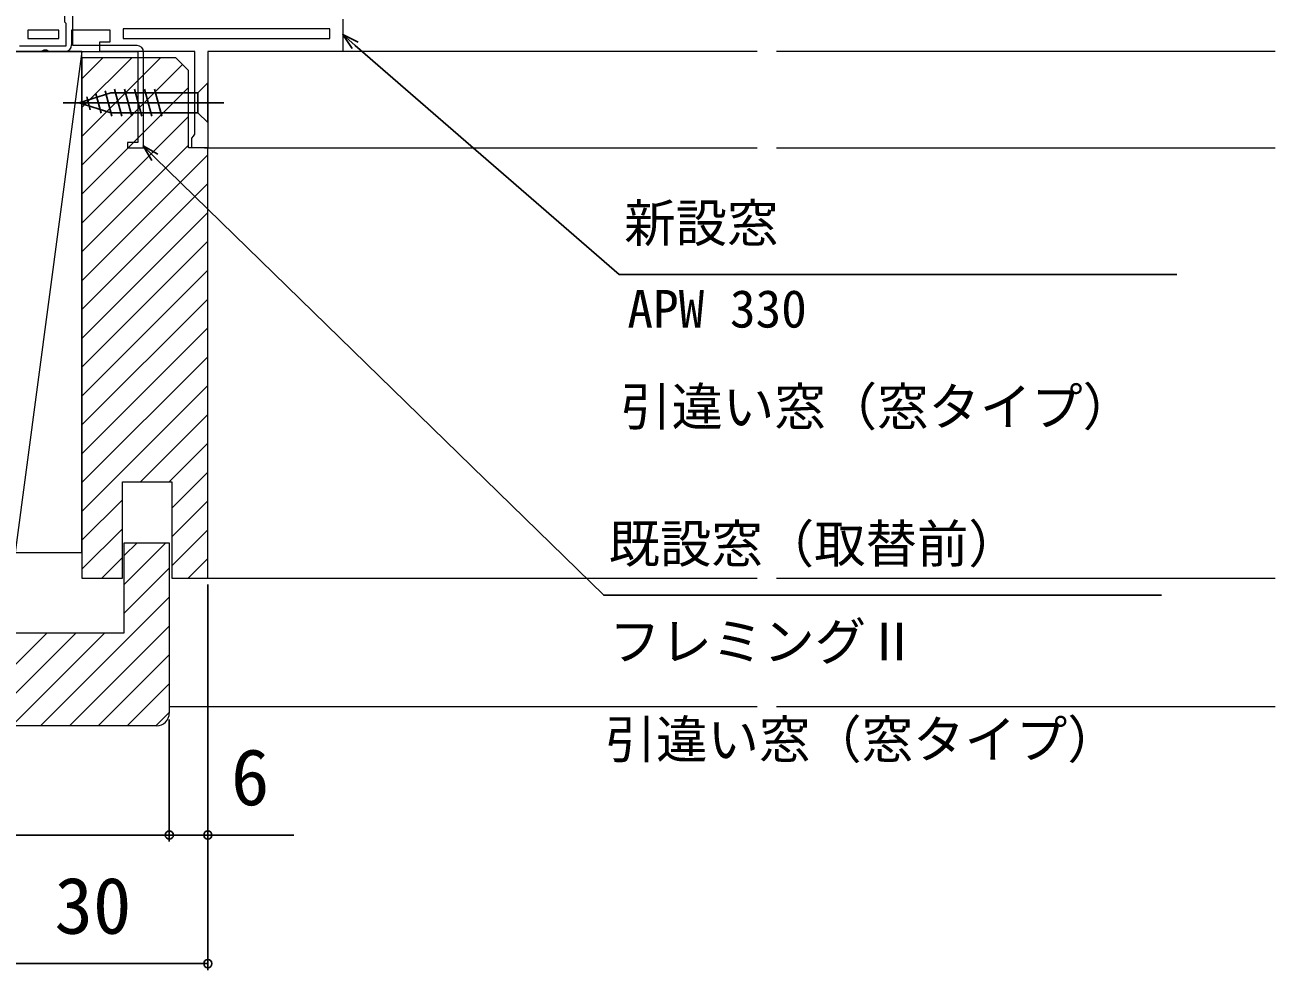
# Model space of a CAD drawing. Units: millimetres, scale not verified. Extents: x -525 to 525, y -783 to 779.
# Drawn here: x -126.4 to 68.1, y -618.8 to -471.7 of the extents above; entities that cross this region are included whole.
import ezdxf
from ezdxf.enums import TextEntityAlignment as Align

# ---------------------------------------------------------------- set-up
doc = ezdxf.new("R2010")
doc.units = ezdxf.units.MM
doc.header["$LTSCALE"] = 4
for name, color, linetype, lineweight in [('0-2_YKK_11', 7, 'Continuous', 18), ('0-3_YKK_11E', 4, 'Continuous', 18), ('0-4_YKK_12', 2, 'Continuous', 18), ('0-9_YSS_K', 3, 'Continuous', 18)]:
    doc.layers.add(name, color=color, linetype=linetype, lineweight=lineweight)
doc.layers.add('0-5_YKK_13', color=4, linetype='Continuous')
doc.layers.add('0-7_YKK_D', color=6, linetype='Continuous')
doc.styles.add('ＭＳ ゴシック', font='')
doc.styles.get('ＭＳ ゴシック').set_extended_font_data('MS Gothic')

msp = doc.modelspace()

# ---------------------------------------------------------------- linework, layer by layer
at = {"layer": '0-2_YKK_11', "color": 211}
for points in [[(-120.169, -475.8), (-122.644, -475.8), (-123.035, -475.612), (-123.503, -475.612), (-123.893, -475.8), (-127.969, -475.8), (-127.969, -448.1), (-153.715, -448.1), (-154.192, -448.45), (-154.669, -448.8), (-155.969, -448.8), (-155.969, -446.3), (-127.969, -446.3)], [(-76.969, -470.8), (-76.969, -475.8), (-97.969, -475.8), (-97.969, -490.8), (-100.469, -490.8), (-100.469, -489.3), (-100.219, -489.004), (-99.969, -488.708), (-99.969, -475.8), (-114.769, -475.8), (-114.769, -474.3), (-113.169, -474.3), (-113.169, -472.5), (-119.169, -472.5), (-119.169, -474.8)]]:
    msp.add_lwpolyline(points, dxfattribs=at)
for points in [[(-121.169, -472.5), (-125.969, -472.5), (-125.969, -473.8), (-121.169, -473.8)], [(-78.969, -472.3), (-111.169, -472.3), (-111.169, -473.8), (-78.969, -473.8)]]:
    msp.add_lwpolyline(points, close=True, dxfattribs=at)
msp.add_arc((-120.169, -474.8), 1, 270.00001, 359.99999, dxfattribs=at)
at = {"layer": '0-3_YKK_11E'}
for points in [[(-108.969, -474.9), (-118.969, -474.9), (-118.969, -443.5), (-112.569, -443.5)], [(-127.269, -447.7), (-120.069, -447.7), (-120.069, -456), (-120.269, -456.2), (-120.269, -471.2), (-120.069, -471.4), (-120.069, -475), (-127.269, -475)], [(-127.969, -475.8), (-108.869, -475.8), (-108.869, -490), (-110.469, -490), (-110.469, -490.8), (-107.969, -490.8), (-107.969, -475.9)]]:
    msp.add_lwpolyline(points, dxfattribs=at)
msp.add_arc((-108.969, -475.9), 1, 0, 90, dxfattribs=at)
at = {"layer": '0-4_YKK_12'}
for p, q in [((-12.469, -475.8), (-77.469, -475.8)), ((68.119, -475.8), (-9.469, -475.8)), ((-98.469, -490.8), (-12.469, -490.8)), ((-9.469, -490.8), (68.119, -490.8))]:
    msp.add_line(p, q, dxfattribs=at)
at = {"layer": '0-5_YKK_13'}
for p, q in [((-117.969, -483.8), (-113.053, -482.25)), ((-117.969, -483.8), (-113.053, -482.25)), ((-114.577, -485.446), (-115.39, -482.41)), ((-112.902, -485.9), (-113.958, -481.959)), ((-99.519, -482.25), (-113.053, -482.25)), ((-111.349, -485.9), (-112.475, -481.7)), ((-109.796, -485.9), (-110.922, -481.7)), ((-108.243, -485.9), (-109.369, -481.7)), ((-106.69, -485.9), (-107.816, -481.7)), ((-105.137, -485.9), (-106.263, -481.7)), ((-95.469, -483.8), (-120.469, -483.8)), ((-117.969, -483.8), (-113.053, -485.35)), ((-116.273, -484.912), (-116.822, -482.862)), ((-99.519, -485.35), (-113.053, -485.35)), ((-97.969, -486.9), (-99.519, -485.35))]:
    msp.add_line(p, q, dxfattribs=at)
msp.add_lwpolyline([(-97.969, -486.9), (-97.969, -480.7), (-99.519, -482.25), (-99.519, -485.35)], dxfattribs=at)
at = {"layer": '0-7_YKK_D'}
for p, q in [((-97.969, -558.8), (-97.969, -598.8)), ((-97.969, -558.8), (-97.969, -618.8)), ((-103.969, -579.8), (-103.969, -598.8)), ((-103.969, -579.8), (-103.969, -598.8)), ((-173.969, -597.8), (-103.969, -597.8)), ((-127.969, -617.8), (-97.969, -617.8))]:
    msp.add_line(p, q, dxfattribs=at)
for points in [[(-75.491, -475.382), (-76.969, -473.194), (-74.595, -474.35)], [(-76.969, -473.194), (-75.043, -474.866), (-33.959, -510.535), (52.837, -510.535)], [(-106.689, -492.79), (-108.037, -490.52), (-105.734, -491.812)], [(-108.037, -490.52), (-106.212, -492.301), (-36.35, -560.46), (50.447, -560.46)], [(-103.969, -597.8), (-97.969, -597.8), (-84.601, -597.8)]]:
    msp.add_lwpolyline(points, dxfattribs=at)
for centre in [(-103.969, -597.8), (-103.969, -597.8), (-97.969, -597.8), (-97.969, -617.8)]:
    msp.add_circle(centre, 0.637, dxfattribs=at)
at = {"layer": '0-9_YSS_K'}
for p, q in [((-117.569, -475.8), (-127.969, -553.8)), ((-117.569, -480.072), (-114.297, -476.8)), ((-117.569, -484.563), (-109.806, -476.8)), ((-117.569, -489.053), (-105.316, -476.8)), ((-117.569, -493.543), (-101.898, -477.871)), ((-117.569, -498.033), (-100.969, -481.433)), ((-117.569, -502.523), (-100.969, -485.923)), ((-117.569, -507.013), (-100.958, -490.403)), ((-117.569, -511.503), (-97.969, -491.903)), ((-117.569, -515.993), (-97.969, -496.393)), ((-117.569, -520.484), (-97.969, -500.884)), ((-117.569, -524.974), (-97.969, -505.374)), ((-117.569, -529.464), (-97.969, -509.864)), ((-117.569, -533.954), (-97.969, -514.354)), ((-117.569, -538.444), (-97.969, -518.844)), ((-117.569, -542.934), (-97.969, -523.334)), ((-117.569, -547.424), (-97.969, -527.824)), ((-108.455, -542.8), (-97.969, -532.314)), ((-103.964, -542.8), (-97.969, -536.805)), ((-103.569, -546.895), (-97.969, -541.295)), ((-117.569, -551.914), (-111.269, -545.614)), ((-103.569, -551.385), (-97.969, -545.785)), ((-117.569, -556.405), (-111.269, -550.105)), ((-103.569, -555.875), (-97.969, -550.275)), ((-110.969, -554.295), (-108.974, -552.3)), ((-110.969, -558.785), (-104.484, -552.3)), ((-114.474, -557.8), (-111.269, -554.595)), ((-110.969, -563.275), (-103.969, -556.275)), ((-101.004, -557.8), (-97.969, -554.765)), ((-97.969, -557.8), (-12.469, -557.8)), ((-9.469, -557.8), (68.119, -557.8)), ((-124.004, -580.8), (-103.969, -560.765)), ((-119.514, -580.8), (-103.969, -565.255)), ((-137.474, -580.8), (-122.974, -566.3)), ((-132.984, -580.8), (-118.484, -566.3)), ((-128.494, -580.8), (-113.994, -566.3)), ((-115.024, -580.8), (-103.969, -569.745)), ((-110.533, -580.8), (-103.969, -574.235)), ((-106.043, -580.8), (-103.969, -578.726)), ((-103.969, -577.8), (-12.469, -577.8)), ((-9.469, -577.8), (68.119, -577.8)), ((-105.969, -580.8), (-171.969, -580.8))]:
    msp.add_line(p, q, dxfattribs=at)
for points in [[(-127.969, -553.8), (-117.569, -553.8), (-117.569, -475.8), (-127.969, -475.8)], [(-117.569, -476.8), (-117.569, -557.8), (-111.269, -557.8), (-111.269, -542.8), (-103.569, -542.8), (-103.569, -557.8), (-97.969, -557.8), (-97.969, -490.8), (-100.969, -490.8), (-100.969, -478.8), (-102.969, -476.8)]]:
    msp.add_lwpolyline(points, close=True, dxfattribs=at)
msp.add_lwpolyline([(-173.969, -578.8), (-173.969, -566.3), (-110.969, -566.3), (-110.969, -552.3), (-103.969, -552.3), (-103.969, -578.8)], dxfattribs=at)
msp.add_arc((-105.969, -578.8), 2, 270.00001, 359.99999, dxfattribs=at)

# ---------------------------------------------------------------- texts
at = {"layer": '0-7_YKK_D', "style": 'ＭＳ ゴシック'}
for s, height, p in [('新設窓', 5.865, (-33.172, -507.227)), ('APW 330', 5.865, (-32.672, -520.56)), ('引違い窓（窓タイプ）', 5.865, (-33.808, -535.803)), ('既設窓（取替前）', 5.865, (-35.608, -557.152)), ('フレミングⅡ', 5.865, (-35.517, -572.349)), ('引違い窓（窓タイプ）', 5.865, (-36.199, -587.591)), ('6', 8.798, (-94.373, -595.8)), ('30', 8.798, (-121.833, -615.8))]:
    msp.add_text(s, height=height, dxfattribs=at).set_placement(p, align=Align.BOTTOM_LEFT)

doc.saveas('drawing.dxf')
